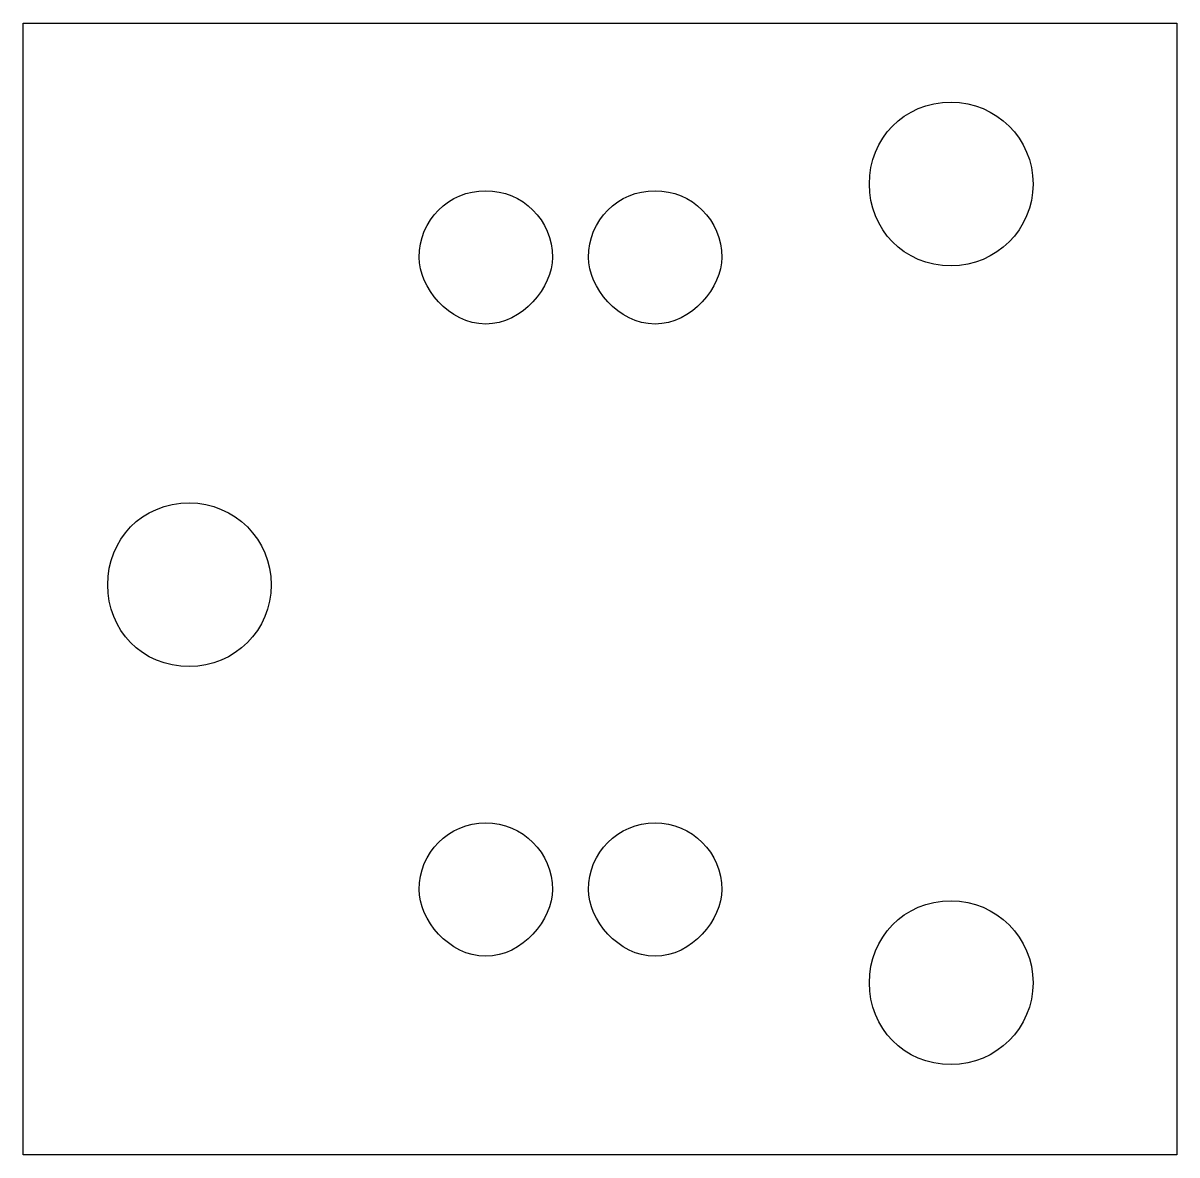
# Model space of a CAD drawing. Extents: x 0 to 17.3, y 297 to 314.
import ezdxf

# ---------------------------------------------------------------- set-up
doc = ezdxf.new("R2010")
doc.units = 0
doc.layers.add('LAYER_1', color=7, linetype='CONTINUOUS')

msp = doc.modelspace()

# ---------------------------------------------------------------- linework, layer by layer
at = {"layer": 'LAYER_1', "color": 7}
msp.add_lwpolyline([(0, 314.014), (17.314, 314.014), (17.314, 297.039), (0, 297.039), (0, 314.014)], dxfattribs=at)
for points in [[(15.155, 311.601), (15.155, 312.279), (14.605, 312.829), (13.927, 312.829), (13.208, 312.829), (12.7, 312.279), (12.7, 311.601), (12.7, 310.924), (13.208, 310.374), (13.927, 310.374), (14.605, 310.374), (15.155, 310.924), (15.155, 311.601)], [(7.943, 310.501), (7.943, 311.057), (7.498, 311.501), (6.943, 311.501), (6.387, 311.501), (5.942, 311.057), (5.942, 310.501), (5.942, 310.056), (6.387, 309.5), (6.943, 309.5), (7.498, 309.5), (7.943, 310.056), (7.943, 310.501)], [(10.483, 310.501), (10.483, 311.057), (10.038, 311.501), (9.483, 311.501), (8.927, 311.501), (8.483, 311.057), (8.483, 310.501), (8.483, 310.056), (8.927, 309.5), (9.483, 309.5), (10.038, 309.5), (10.483, 310.056), (10.483, 310.501)], [(3.725, 305.59), (3.725, 306.267), (3.175, 306.818), (2.497, 306.818), (1.778, 306.818), (1.27, 306.267), (1.27, 305.59), (1.27, 304.913), (1.778, 304.362), (2.497, 304.362), (3.175, 304.362), (3.725, 304.913), (3.725, 305.59)], [(7.943, 301.018), (7.943, 301.574), (7.498, 302.018), (6.943, 302.018), (6.387, 302.018), (5.942, 301.574), (5.942, 301.018), (5.942, 300.574), (6.387, 300.018), (6.943, 300.018), (7.498, 300.018), (7.943, 300.574), (7.943, 301.018)], [(10.483, 301.018), (10.483, 301.574), (10.038, 302.018), (9.483, 302.018), (8.927, 302.018), (8.483, 301.574), (8.483, 301.018), (8.483, 300.574), (8.927, 300.018), (9.483, 300.018), (10.038, 300.018), (10.483, 300.574), (10.483, 301.018)], [(15.155, 299.621), (15.155, 300.298), (14.605, 300.849), (13.927, 300.849), (13.208, 300.849), (12.7, 300.298), (12.7, 299.621), (12.7, 298.944), (13.208, 298.394), (13.927, 298.394), (14.605, 298.394), (15.155, 298.944), (15.155, 299.621)]]:
    msp.add_open_spline(points, degree=3, knots=[0, 0, 0, 0, 1, 1, 1, 2, 2, 2, 3, 3, 3, 4, 4, 4, 4], dxfattribs=at)

doc.saveas('drawing.dxf')
